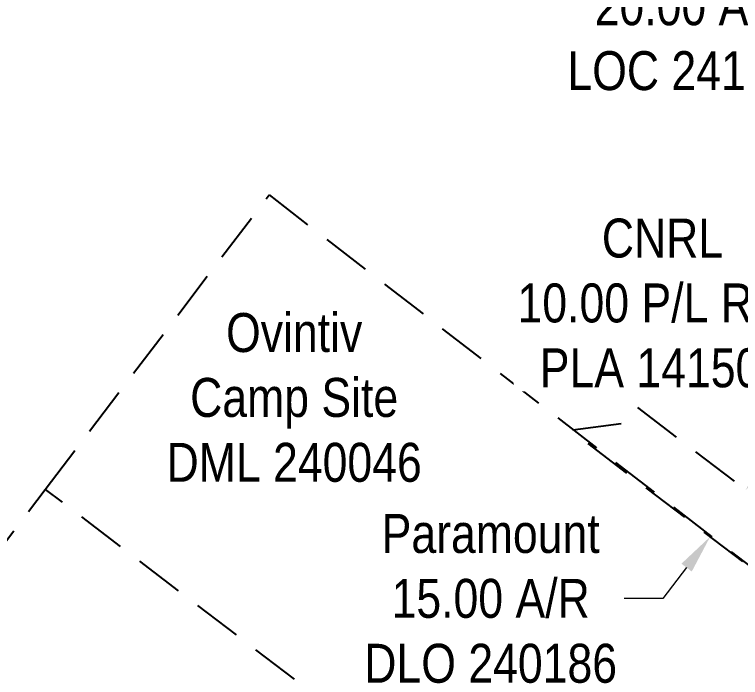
# Model space of a CAD drawing. Extents: x 391856 to 401992, y 6055951 to 6064954.
# Drawn here: x 395956.4 to 396143, y 6061683.3 to 6061853.6 of the extents above; entities that cross this region are included whole.
import ezdxf

# ---------------------------------------------------------------- set-up
doc = ezdxf.new("R2010")
doc.units = 0
doc.header["$LTSCALE"] = 5
doc.header["$PDSIZE"] = 0.5
doc.linetypes.add('foc-ACCESSROAD', pattern=[3.75, 2.5, -1.25])
doc.layers.get('Defpoints').update_dxf_attribs({"color": 9})
for name, color, linetype, lineweight in [('C-RW-T', 13, 'Continuous', 9), ('F-AR-T', 190, 'Continuous', 9), ('F-WS-T', 190, 'Continuous', 9)]:
    doc.layers.add(name, color=color, linetype=linetype, lineweight=lineweight)
doc.layers.add('F-AR', color=190, linetype='foc-ACCESSROAD')
doc.layers.add('F-WS', color=190, linetype='foc-ACCESSROAD')
doc.styles.add('80CG', font='ARIALN.TTF', dxfattribs={"height": 10})
doc.dimstyles.new('Compass 5 000', dxfattribs={"dimscale": 5, "dimtxt": 9, "dimasz": 2, "dimexe": 0.2, "dimexo": 0.0625, "dimgap": 0.5, "dimtad": 0, "dimtih": 1, "dimtoh": 1, "dimzin": 0, "dimdsep": 46, "dimtxsty": '80CG', "dimcen": 0.1, "dimse1": 1, "dimse2": 1, "dimclrd": 256, "dimclrt": 256, "dimaunit": 1, "dimadec": 4, "dimazin": 0, "dimtfac": 0.06, "dimtofl": 0, "dimtmove": 0, "dimatfit": 1, "dimfxl": 0.2, "dimtolj": 1, "dimtzin": 0, "dimlwd": -1, "dimarcsym": 0})

# ---------------------------------------------------------------- blocks, each defined once
blk = doc.blocks.new('*D68')
at = {"layer": 'C-RW-T', "transparency": 16777216}
for p, q in [((396171.99, 6061779.44), (396161.99, 6061779.44)), ((396199.6, 6061758.96), (396171.99, 6061779.44)), ((396223.7, 6061741.08), (396231.73, 6061735.12))]:
    blk.add_line(p, q, dxfattribs=at)
for points in [[(396200.59, 6061760.3), (396198.61, 6061757.62), (396207.63, 6061753)], [(396224.69, 6061742.42), (396222.7, 6061739.74), (396215.67, 6061747.04)]]:
    blk.add_solid(points, dxfattribs=at)
at = {"layer": 'Defpoints', "color": 0, "transparency": 16777216}
for p in [(396237.88, 6061793.78), (396245.92, 6061787.82), (396207.63, 6061753)]:
    blk.add_point(p, dxfattribs=at)
at = {"layer": 'C-RW-T', "transparency": 16777216, "insert": (396122.91, 6061779.44), "char_height": 10, "attachment_point": 5, "style": '80CG', "bg_fill": 3, "box_fill_scale": 1.1, "bg_fill_color": 256, "bg_fill_true_color": 13158600, "bg_fill_transparency": 0}
blk.add_mtext('\\A1;CNRL\\P10.00 P/L R/W\\PPLA 141505', dxfattribs=at)
blk = doc.blocks.new('*D81')
at = {"layer": 'Defpoints', "color": 0, "transparency": 16777216}
for p in [(396138.24, 6061736.06), (396129.12, 6061724.09), (396135.18, 6061719.47)]:
    blk.add_point(p, dxfattribs=at)
at = {"layer": 'F-AR-T', "transparency": 16777216}
for p, q in [((396150.37, 6061739.39), (396156.43, 6061747.34)), ((396129.11, 6061711.52), (396123.04, 6061703.55)), ((396123.04, 6061703.55), (396113.04, 6061703.55))]:
    blk.add_line(p, q, dxfattribs=at)
for points in [[(396149.04, 6061740.4), (396151.69, 6061738.38), (396144.3, 6061731.44)], [(396127.79, 6061712.53), (396130.44, 6061710.51), (396135.18, 6061719.47)]]:
    blk.add_solid(points, dxfattribs=at)
at = {"layer": 'F-AR-T', "transparency": 16777216, "insert": (396078.76, 6061703.55), "char_height": 10, "attachment_point": 5, "style": '80CG'}
blk.add_mtext('\\A1;Paramount\\P15.00 A/R\\PDLO 240186', dxfattribs=at)
blk = doc.blocks.new('*D86')
at = {"layer": 'Defpoints', "color": 0, "transparency": 16777216}
for p in [(396250.28, 6061810.49), (396245.32, 6061803.8), (396266.34, 6061798.57)]:
    blk.add_point(p, dxfattribs=at)
at = {"layer": 'F-AR-T', "transparency": 16777216}
for p, q in [((396175.25, 6061855.78), (396165.25, 6061855.78)), ((396237.28, 6061809.75), (396175.25, 6061855.78)), ((396269.41, 6061785.92), (396277.44, 6061779.96))]:
    blk.add_line(p, q, dxfattribs=at)
for points in [[(396238.28, 6061811.09), (396236.29, 6061808.42), (396245.32, 6061803.8)], [(396270.4, 6061787.26), (396268.41, 6061784.58), (396261.38, 6061791.88)]]:
    blk.add_solid(points, dxfattribs=at)
at = {"layer": 'F-AR-T', "transparency": 16777216, "insert": (396130.96, 6061855.78), "char_height": 10, "attachment_point": 5, "style": '80CG', "bg_fill": 3, "box_fill_scale": 1.1, "bg_fill_color": 256, "bg_fill_true_color": 13158600, "bg_fill_transparency": 0}
blk.add_mtext('\\A1;Ovintiv\\P20.00 A/R\\PLOC 241110', dxfattribs=at)

msp = doc.modelspace()

# ---------------------------------------------------------------- linework, layer by layer
at = {"layer": 'F-AR', "flags": 128}
msp.add_lwpolyline([(396145.92, 6061730.202), (396168.737, 6061726.131), (396188.874, 6061728.843), (396196.815, 6061722.758), (396204.776, 6061716.715), (396180.545, 6061684.896), (396172.562, 6061690.965), (396164.604, 6061697.028), (396099.29, 6061746.836), (396113.385, 6061748.73), (396116.42, 6061752.708), (396145.92, 6061730.202)], close=True, dxfattribs=at)
at = {"layer": 'F-WS'}
for p, q in [((395964.307, 6061731.617), (396021.806, 6061807.24)), ((396021.806, 6061807.24), (396164.604, 6061697.028))]:
    msp.add_line(p, q, dxfattribs=at)
at = {"layer": 'F-WS', "flags": 128}
msp.add_lwpolyline([(396064.258, 6061566.535), (396018.576, 6061506.554), (395935.588, 6061569.849), (395875.92, 6061615.371), (395964.307, 6061731.617), (396107.052, 6061622.721), (396064.258, 6061566.535)], close=True, dxfattribs=at)

# ---------------------------------------------------------------- texts
at = {"layer": 'F-WS-T', "insert": (396028.264, 6061755.168), "char_height": 9.99993, "attachment_point": 5, "style": '80CG'}
msp.add_mtext('\\A1;Ovintiv\\PCamp Site\\PDML 240046', dxfattribs=at)

# ---------------------------------------------------------------- next in the draw order: dimensions: what is measured, and where the dimension line sits
at = {"layer": 'C-RW-T'}
dim = msp.add_linear_dim(base=(396207.631, 6061752.999), p1=(396245.917, 6061787.816), p2=(396237.883, 6061793.776), angle=143.4291, text='CNRL\\P10.00 P/L R/W\\PPLA 141505', dimstyle='Compass 5 000', override={"dimtfill": 1}, dxfattribs=at)
dim.commit()
dim.dimension.update_dxf_attribs({"geometry": '*D68', "text_midpoint": (396122.908, 6061779.439), "dimtype": 161})

# ---------------------------------------------------------------- next in the draw order: dimensions: what is measured, and where the dimension line sits
at = {"layer": 'F-AR-T'}
dim = msp.add_linear_dim(base=(396245.316, 6061803.796), p1=(396266.343, 6061798.575), p2=(396250.282, 6061810.49), angle=143.4291, text='Ovintiv\\P20.00 A/R\\PLOC 241110', dimstyle='Compass 5 000', override={"dimtfill": 1}, dxfattribs=at)
dim.commit()
dim.dimension.update_dxf_attribs({"geometry": '*D86', "text_midpoint": (396130.957, 6061855.777), "dimtype": 161})
dim = msp.add_linear_dim(base=(396135.176, 6061719.47), p1=(396138.243, 6061736.059), p2=(396129.116, 6061724.091), angle=232.67117, text='Paramount\\P15.00 A/R\\PDLO 240186', dimstyle='Compass 5 000', dxfattribs=at)
dim.commit()
dim.dimension.update_dxf_attribs({"geometry": '*D81', "text_midpoint": (396078.757, 6061703.552), "dimtype": 161})

doc.saveas('drawing.dxf')
